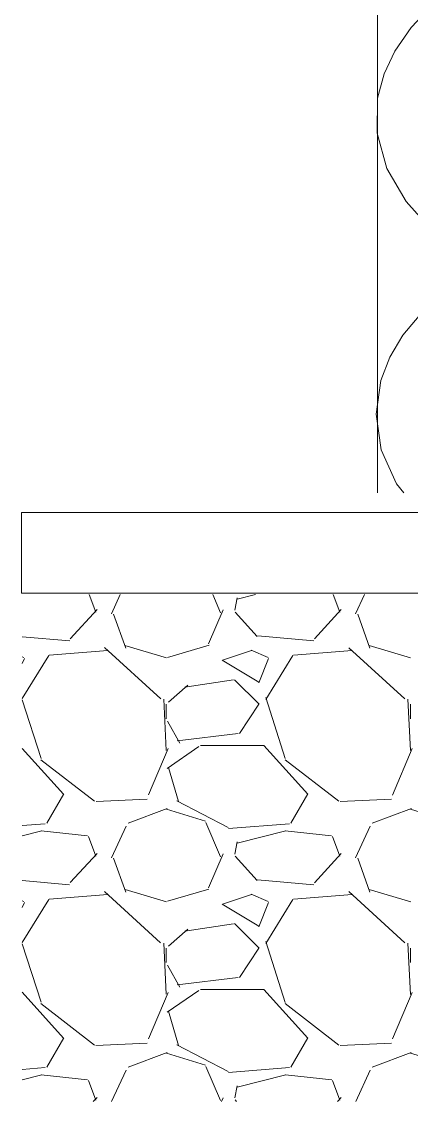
# Model space of a CAD drawing. Header units: millimetres. Extents: x 4229 to 8429, y -1187 to 1783.
# Drawn here: x 7433.7 to 7467.5, y 854.7 to 948.5 of the extents above; entities that cross this region are included whole.
import ezdxf

# ---------------------------------------------------------------- set-up
doc = ezdxf.new("R2010")
doc.units = ezdxf.units.MM

msp = doc.modelspace()

# ---------------------------------------------------------------- linework, layer by layer
at = {"lineweight": 5}
for p, q in [((7464.559, 1205.49), (7464.559, 907.547)), ((7467.476, 948.017), (7469.756, 950.426)), ((7466.058, 945.949), (7467.476, 948.017)), ((7465.137, 943.983), (7466.058, 945.949)), ((7464.576, 941.854), (7465.137, 943.983)), ((7464.528, 938.825), (7464.576, 941.854)), ((7465.385, 935.75), (7464.528, 938.825)), ((7467.056, 932.88), (7465.385, 935.75)), ((7469.18, 930.469), (7467.056, 932.88)), ((7466.776, 921.274), (7468.632, 923.506)), ((7465.638, 919.35), (7466.776, 921.274)), ((7464.864, 917.337), (7465.638, 919.35)), ((7464.441, 914.389), (7464.864, 917.337)), ((7464.878, 911.311), (7464.441, 914.389)), ((7466.201, 908.334), (7464.878, 911.311)), ((7466.842, 907.547), (7466.201, 908.334)), ((7433.658, 905.854), (7697.35, 905.854)), ((7433.658, 898.841), (7433.658, 905.854)), ((7697.35, 898.841), (7433.658, 898.841)), ((7440.094, 897.186), (7439.519, 898.719)), ((7442.228, 898.719), (7441.452, 897.035)), ((7450.934, 897.137), (7450.256, 898.719)), ((7452.173, 897.365), (7452.385, 898.425)), ((7452.371, 898.318), (7453.975, 898.719)), ((7461.296, 897.187), (7460.722, 898.719)), ((7463.432, 898.719), (7462.656, 897.038)), ((7437.879, 894.88), (7440.212, 897.425)), ((7451.157, 897.394), (7449.885, 894.426)), ((7459.08, 894.878), (7461.413, 897.423)), ((7442.702, 894.047), (7441.642, 897.016)), ((7452.21, 897.194), (7454.118, 895.074)), ((7463.904, 894.051), (7462.844, 897.02)), ((7433.719, 895.058), (7437.833, 894.7)), ((7454.161, 895.124), (7459.037, 894.7)), ((7436.058, 893.437), (7441.147, 893.861)), ((7440.86, 894.105), (7445.736, 889.653)), ((7446.239, 893.218), (7442.634, 894.278)), ((7449.93, 894.317), (7446.325, 893.257)), ((7451.09, 893.015), (7453.634, 893.863)), ((7453.583, 893.885), (7455.068, 893.249)), ((7457.261, 893.437), (7462.35, 893.861)), ((7462.068, 894.101), (7466.944, 889.648)), ((7467.441, 893.218), (7463.836, 894.278)), ((7433.719, 889.677), (7436.007, 893.421)), ((7433.719, 893.312), (7433.863, 893.25)), ((7433.894, 893.159), (7433.719, 892.722)), ((7454.265, 891.109), (7451.085, 893.017)), ((7455.097, 893.16), (7454.249, 891.04)), ((7454.878, 889.604), (7457.21, 893.421)), ((7446.408, 889.366), (7448.104, 890.85)), ((7447.826, 890.668), (7452.066, 891.304)), ((7452.153, 891.317), (7454.273, 889.196)), ((7435.349, 884.476), (7433.719, 889.57)), ((7445.998, 889.625), (7446.21, 885.173)), ((7446.214, 887.925), (7446.214, 889.197)), ((7454.265, 889.187), (7452.569, 886.643)), ((7456.553, 884.474), (7454.857, 889.775)), ((7467.201, 889.622), (7467.413, 885.169)), ((7467.417, 887.925), (7467.417, 889.197)), ((7447.388, 885.8), (7446.327, 887.708)), ((7452.46, 886.637), (7447.16, 886.001)), ((7437.306, 881.36), (7433.719, 885.346)), ((7446.372, 885.328), (7444.676, 881.3)), ((7449.059, 885.516), (7446.302, 883.607)), ((7454.696, 885.592), (7449.183, 885.592)), ((7458.509, 881.36), (7454.693, 885.601)), ((7467.573, 885.323), (7465.877, 881.294)), ((7439.993, 880.759), (7435.329, 884.363)), ((7461.198, 880.758), (7456.533, 884.362)), ((7446.418, 883.696), (7447.267, 880.727)), ((7435.839, 878.844), (7437.324, 881.388)), ((7457.042, 878.843), (7458.526, 881.388)), ((7444.571, 880.929), (7440.119, 880.717)), ((7447.14, 880.793), (7451.593, 878.46)), ((7465.774, 880.929), (7461.322, 880.717)), ((7446.299, 880.111), (7442.906, 878.839)), ((7449.629, 879.012), (7446.236, 880.072)), ((7467.501, 880.111), (7464.109, 878.838)), ((7470.831, 879.012), (7467.438, 880.072)), ((7433.719, 878.642), (7435.707, 878.801)), ((7442.724, 878.59), (7441.452, 875.833)), ((7450.935, 875.933), (7449.663, 878.901)), ((7451.61, 878.377), (7456.91, 878.801)), ((7463.929, 878.593), (7462.657, 875.836)), ((7433.719, 877.752), (7435.408, 878.175)), ((7435.348, 878.176), (7439.376, 877.752)), ((7440.094, 875.983), (7439.458, 877.679)), ((7452.371, 877.114), (7456.611, 878.175)), ((7456.55, 878.176), (7460.578, 877.752)), ((7461.297, 875.984), (7460.661, 877.68)), ((7452.173, 876.161), (7452.385, 877.221)), ((7437.878, 873.675), (7440.21, 876.22)), ((7442.703, 872.843), (7441.643, 875.811)), ((7451.157, 876.19), (7449.885, 873.222)), ((7452.211, 875.99), (7454.119, 873.87)), ((7459.079, 873.673), (7461.411, 876.218)), ((7463.904, 872.847), (7462.844, 875.815)), ((7433.719, 873.855), (7437.819, 873.498)), ((7454.147, 873.922), (7459.023, 873.498)), ((7446.242, 872.014), (7442.637, 873.074)), ((7449.927, 873.113), (7446.322, 872.053)), ((7467.444, 872.014), (7463.839, 873.074)), ((7433.719, 868.474), (7436.007, 872.218)), ((7433.719, 872.109), (7433.86, 872.048)), ((7436.057, 872.234), (7441.146, 872.658)), ((7440.854, 872.907), (7445.731, 868.455)), ((7451.09, 871.812), (7453.634, 872.66)), ((7453.58, 872.684), (7455.064, 872.048)), ((7454.878, 868.401), (7457.211, 872.218)), ((7457.26, 872.234), (7462.349, 872.658)), ((7462.062, 872.903), (7466.939, 868.45)), ((7433.894, 871.956), (7433.719, 871.519)), ((7454.265, 869.906), (7451.085, 871.814)), ((7455.097, 871.957), (7454.249, 869.837)), ((7447.829, 869.465), (7452.07, 870.101)), ((7452.153, 870.113), (7454.273, 867.993)), ((7446.405, 868.161), (7448.101, 869.645)), ((7435.349, 863.274), (7433.719, 868.367)), ((7445.998, 868.422), (7446.21, 863.97)), ((7456.553, 863.272), (7454.856, 868.572)), ((7467.201, 868.419), (7467.413, 863.966)), ((7446.214, 866.722), (7446.214, 867.994)), ((7454.265, 867.984), (7452.569, 865.44)), ((7467.417, 866.722), (7467.417, 867.994)), ((7447.389, 864.595), (7446.328, 866.503)), ((7452.466, 865.434), (7447.165, 864.798)), ((7437.306, 860.157), (7433.719, 864.143)), ((7446.371, 864.123), (7444.675, 860.094)), ((7449.061, 864.314), (7446.305, 862.406)), ((7454.696, 864.389), (7449.183, 864.389)), ((7458.509, 860.157), (7454.693, 864.398)), ((7467.572, 864.118), (7465.876, 860.089)), ((7439.992, 859.557), (7435.327, 863.161)), ((7461.196, 859.556), (7456.531, 863.16)), ((7446.418, 862.493), (7447.267, 859.524)), ((7435.839, 857.64), (7437.323, 860.185)), ((7457.042, 857.64), (7458.526, 860.184)), ((7444.568, 859.726), (7440.115, 859.514)), ((7446.297, 858.907), (7442.904, 857.635)), ((7449.631, 857.807), (7446.239, 858.868)), ((7447.134, 859.593), (7451.587, 857.261)), ((7465.771, 859.726), (7461.318, 859.514)), ((7467.499, 858.907), (7464.107, 857.635)), ((7470.834, 857.808), (7467.441, 858.868)), ((7433.719, 857.438), (7435.713, 857.598)), ((7433.719, 856.549), (7435.408, 856.971)), ((7435.357, 856.972), (7439.385, 856.548)), ((7442.725, 857.388), (7441.466, 854.661)), ((7450.935, 854.729), (7449.663, 857.697)), ((7451.616, 857.174), (7456.917, 857.598)), ((7452.37, 855.911), (7456.611, 856.971)), ((7456.559, 856.972), (7460.587, 856.548)), ((7463.929, 857.391), (7462.67, 854.661)), ((7440.094, 854.779), (7439.458, 856.475)), ((7452.173, 854.958), (7452.385, 856.018)), ((7461.297, 854.78), (7460.661, 856.476)), ((7439.884, 854.661), (7440.208, 855.015)), ((7451.156, 854.986), (7451.017, 854.661)), ((7452.212, 854.786), (7452.324, 854.661)), ((7461.088, 854.661), (7461.41, 855.013))]:
    msp.add_line(p, q, dxfattribs=at)

doc.saveas('drawing.dxf')
